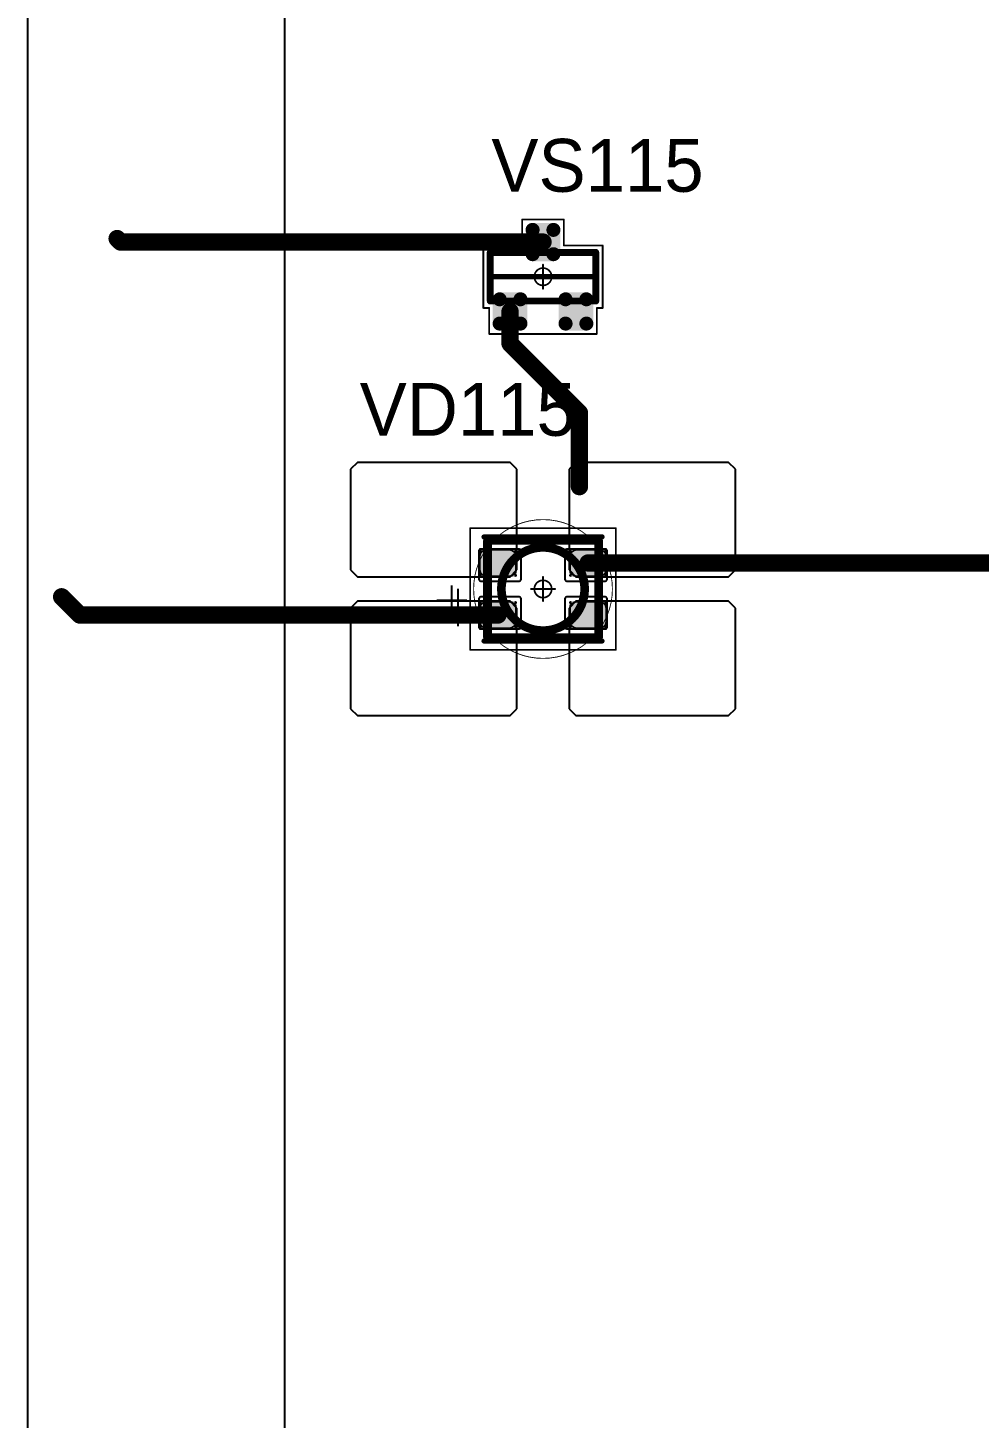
# Model space of a CAD drawing. Header units: millimetres. Extents: x 0 to 400, y 0 to 511.
# Drawn here: x 165.15 to 192.57, y 37.6 to 77.67 of the extents above; entities that cross this region are included whole.
import ezdxf

# ---------------------------------------------------------------- set-up
doc = ezdxf.new("R2010")
doc.units = ezdxf.units.MM
for name, color, linetype in [('Mechanical13', 56, 'Continuous'), ('Mechanical15', 56, 'Continuous'), ('Mechanical2', 216, 'Continuous'), ('TopLayer', 1, 'Continuous'), ('TopOverlay', 2, 'Continuous'), ('TopPaste', 8, 'Continuous'), ('TopSolder', 216, 'Continuous')]:
    doc.layers.add(name, color=color, linetype=linetype)

# ---------------------------------------------------------------- blocks, each defined once
blk = doc.blocks.new('SOT23_482')
at = {"layer": 'Mechanical13', "const_width": 0.2}
for points in [[(-0.7, 1.52), (0.7, 1.52)], [(-0.7, 1.52), (-0.7, -1.52)], [(0.7, 1.52), (0.7, -1.52)], [(-0.7, -1.52), (0.7, -1.52)]]:
    blk.add_lwpolyline(points, dxfattribs=at)
at = {"layer": 'Mechanical13', "const_width": 0.1}
for points in [[(-0.75, 1.52, 1), (-0.65, 1.52, 1)], [(-0.75, 1.52, 1), (-0.65, 1.52, 1)], [(0.65, 1.52, 1), (0.75, 1.52, 1)], [(0.65, 1.52, 1), (0.75, 1.52, 1)], [(-0.75, -1.52, 1), (-0.65, -1.52, 1)], [(-0.75, -1.52, 1), (-0.65, -1.52, 1)], [(0.65, -1.52, 1), (0.75, -1.52, 1)], [(0.65, -1.52, 1), (0.75, -1.52, 1)]]:
    blk.add_lwpolyline(points, format="xyb", close=True, dxfattribs=at)
at = {"layer": 'Mechanical15', "const_width": 0.05}
for points in [[(-0.9, 1.72), (-0.9, 1.55)], [(-0.9, 1.72), (0.9, 1.72)], [(0.9, 1.72), (0.9, 0.6)], [(-1.65, 1.55), (-1.65, -1.55)], [(-1.65, 1.55), (-0.9, 1.55)], [(0.9, 0.6), (1.65, 0.6)], [(1.65, 0.6), (1.65, -0.6)], [(0.35, 0), (-0.35, 0)], [(0, 0.35), (0, -0.35)], [(0.9, -0.6), (1.65, -0.6)], [(0.9, -0.6), (0.9, -1.72)], [(-1.65, -1.55), (-0.9, -1.55)], [(-0.9, -1.55), (-0.9, -1.72)], [(-0.9, -1.72), (0.9, -1.72)]]:
    blk.add_lwpolyline(points, dxfattribs=at)
at = {"layer": 'Mechanical15'}
for points, const_width in [([(-0.913, 1.72, 1), (-0.888, 1.72, 1)], 0.025), ([(-0.913, 1.72, 1), (-0.888, 1.72, 1)], 0.025), ([(0.888, 1.72, 1), (0.913, 1.72, 1)], 0.025), ([(0.888, 1.72, 1), (0.913, 1.72, 1)], 0.025), ([(-1.662, 1.55, 1), (-1.637, 1.55, 1)], 0.025), ([(-1.662, 1.55, 1), (-1.637, 1.55, 1)], 0.025), ([(-0.913, 1.55, 1), (-0.888, 1.55, 1)], 0.025), ([(-0.913, 1.55, 1), (-0.888, 1.55, 1)], 0.025), ([(0.888, 0.6, 1), (0.913, 0.6, 1)], 0.025), ([(0.888, 0.6, 1), (0.913, 0.6, 1)], 0.025), ([(1.637, 0.6, 1), (1.662, 0.6, 1)], 0.025), ([(1.637, 0.6, 1), (1.662, 0.6, 1)], 0.025), ([(-0.362, 0, 1), (-0.337, 0, 1)], 0.025), ([(0.25, 0, 1), (-0.25, 0, 1)], 0.05), ([(-0.262, 0, 1), (-0.238, 0, 1)], 0.025), ([(-0.012, 0.35, 1), (0.012, 0.35, 1)], 0.025), ([(0.238, 0, 1), (0.262, 0, 1)], 0.025), ([(0.337, 0, 1), (0.362, 0, 1)], 0.025), ([(-0.012, -0.35, 1), (0.012, -0.35, 1)], 0.025), ([(0.888, -0.6, 1), (0.913, -0.6, 1)], 0.025), ([(0.888, -0.6, 1), (0.913, -0.6, 1)], 0.025), ([(1.637, -0.6, 1), (1.662, -0.6, 1)], 0.025), ([(1.637, -0.6, 1), (1.662, -0.6, 1)], 0.025), ([(-1.662, -1.55, 1), (-1.637, -1.55, 1)], 0.025), ([(-1.662, -1.55, 1), (-1.637, -1.55, 1)], 0.025), ([(-0.913, -1.55, 1), (-0.888, -1.55, 1)], 0.025), ([(-0.913, -1.55, 1), (-0.888, -1.55, 1)], 0.025), ([(-0.913, -1.72, 1), (-0.888, -1.72, 1)], 0.025), ([(-0.913, -1.72, 1), (-0.888, -1.72, 1)], 0.025), ([(0.888, -1.72, 1), (0.913, -1.72, 1)], 0.025), ([(0.888, -1.72, 1), (0.913, -1.72, 1)], 0.025)]:
    blk.add_lwpolyline(points, format="xyb", close=True, dxfattribs=dict(at, const_width=const_width))
at = {"layer": 'TopLayer', "const_width": 0.1}
for points in [[(-1.4, 1.25, 1), (-1.3, 1.25, 1)], [(-0.7, 1.25, 1), (-0.6, 1.25, 1)], [(-1.4, 0.65, 1), (-1.3, 0.65, 1)], [(-0.7, 0.65, 1), (-0.6, 0.65, 1)], [(0.6, 0.3, 1), (0.7, 0.3, 1)], [(1.3, 0.3, 1), (1.4, 0.3, 1)], [(0.6, -0.3, 1), (0.7, -0.3, 1)], [(1.3, -0.3, 1), (1.4, -0.3, 1)], [(-1.4, -0.65, 1), (-1.3, -0.65, 1)], [(-0.7, -0.65, 1), (-0.6, -0.65, 1)], [(-1.4, -1.25, 1), (-1.3, -1.25, 1)], [(-0.7, -1.25, 1), (-0.6, -1.25, 1)]]:
    blk.add_lwpolyline(points, format="xyb", close=True, dxfattribs=at)
at = {"layer": 'TopLayer'}
for points in [[(-1.45, 1.25), (-1.45, 0.65), (-0.55, 1.25), (-0.55, 0.65)], [(-1.35, 1.35), (-1.35, 0.55), (-0.65, 1.35), (-0.65, 0.55)], [(0.55, 0.3), (0.55, -0.3), (1.45, 0.3), (1.45, -0.3)], [(0.65, 0.4), (0.65, -0.4), (1.35, 0.4), (1.35, -0.4)], [(-1.45, -0.65), (-1.45, -1.25), (-0.55, -0.65), (-0.55, -1.25)], [(-1.35, -0.55), (-1.35, -1.35), (-0.65, -0.55), (-0.65, -1.35)]]:
    blk.add_solid(points, dxfattribs=at)
at = {"layer": 'TopOverlay', "const_width": 0.15}
blk.add_lwpolyline([(0, 1.5), (0, -1.5)], dxfattribs=at)
at = {"layer": 'TopOverlay', "const_width": 0.075}
for points in [[(-0.038, 1.5, 1), (0.038, 1.5, 1)], [(-0.038, -1.5, 1), (0.038, -1.5, 1)]]:
    blk.add_lwpolyline(points, format="xyb", close=True, dxfattribs=at)
at = {"layer": 'TopPaste', "const_width": 0.075}
for points in [[(-1.387, 1.25, 1), (-1.313, 1.25, 1)], [(-0.687, 1.25, 1), (-0.613, 1.25, 1)], [(-1.387, 0.65, 1), (-1.313, 0.65, 1)], [(-0.687, 0.65, 1), (-0.613, 0.65, 1)], [(0.613, 0.3, 1), (0.687, 0.3, 1)], [(1.312, 0.3, 1), (1.387, 0.3, 1)], [(0.613, -0.3, 1), (0.687, -0.3, 1)], [(1.312, -0.3, 1), (1.387, -0.3, 1)], [(-1.387, -0.65, 1), (-1.313, -0.65, 1)], [(-0.687, -0.65, 1), (-0.613, -0.65, 1)], [(-1.387, -1.25, 1), (-1.313, -1.25, 1)], [(-0.687, -1.25, 1), (-0.613, -1.25, 1)]]:
    blk.add_lwpolyline(points, format="xyb", close=True, dxfattribs=at)
at = {"layer": 'TopPaste'}
for points in [[(-1.425, 1.25), (-1.425, 0.65), (-0.575, 1.25), (-0.575, 0.65)], [(-1.35, 1.325), (-1.35, 0.575), (-0.65, 1.325), (-0.65, 0.575)], [(0.575, 0.3), (0.575, -0.3), (1.425, 0.3), (1.425, -0.3)], [(0.65, 0.375), (0.65, -0.375), (1.35, 0.375), (1.35, -0.375)], [(-1.425, -0.65), (-1.425, -1.25), (-0.575, -0.65), (-0.575, -1.25)], [(-1.35, -0.575), (-1.35, -1.325), (-0.65, -0.575), (-0.65, -1.325)]]:
    blk.add_solid(points, dxfattribs=at)
at = {"layer": 'TopSolder', "const_width": 0.202}
for points in [[(-1.451, 1.25, 1), (-1.249, 1.25, 1)], [(-0.751, 1.25, 1), (-0.549, 1.25, 1)], [(-1.451, 0.65, 1), (-1.249, 0.65, 1)], [(-0.751, 0.65, 1), (-0.549, 0.65, 1)], [(0.549, 0.3, 1), (0.751, 0.3, 1)], [(1.249, 0.3, 1), (1.451, 0.3, 1)], [(0.549, -0.3, 1), (0.751, -0.3, 1)], [(1.249, -0.3, 1), (1.451, -0.3, 1)], [(-1.451, -0.65, 1), (-1.249, -0.65, 1)], [(-0.751, -0.65, 1), (-0.549, -0.65, 1)], [(-1.451, -1.25, 1), (-1.249, -1.25, 1)], [(-0.751, -1.25, 1), (-0.549, -1.25, 1)]]:
    blk.add_lwpolyline(points, format="xyb", close=True, dxfattribs=at)
at = {"layer": 'TopSolder'}
for points in [[(-1.552, 1.25), (-1.552, 0.65), (-0.448, 1.25), (-0.448, 0.65)], [(-1.35, 1.452), (-1.35, 0.448), (-0.65, 1.452), (-0.65, 0.448)], [(0.65, 0.502), (0.65, -0.502), (1.35, 0.502), (1.35, -0.502)], [(0.448, 0.3), (0.448, -0.3), (1.552, 0.3), (1.552, -0.3)], [(-1.552, -0.65), (-1.552, -1.25), (-0.448, -0.65), (-0.448, -1.25)], [(-1.35, -0.448), (-1.35, -1.452), (-0.65, -0.448), (-0.65, -1.452)]]:
    blk.add_solid(points, dxfattribs=at)
blk = doc.blocks.new('E65F_686')
at = {"layer": 'Mechanical13'}
for p, q in [((2.441, 1.071), (2.441, 0)), ((1.905, 0.536), (2.976, 0.536))]:
    blk.add_line(p, q, dxfattribs=at)
at = {"layer": 'Mechanical13', "const_width": 0.25}
for points in [[(-1.6, -1.4), (-1.6, 1.4)], [(1.6, 1.4), (-1.6, 1.4)], [(1.6, 1.4), (1.6, -1.4)], [(1.6, -1.4), (-1.6, -1.4)]]:
    blk.add_lwpolyline(points, dxfattribs=at)
at = {"layer": 'Mechanical13'}
for points, const_width in [([(-1.663, 1.4, 1), (-1.538, 1.4, 1)], 0.125), ([(-1.663, 1.4, 1), (-1.538, 1.4, 1)], 0.125), ([(1.2, 0, 1), (-1.2, 0, 1)], 0.25), ([(1.537, 1.4, 1), (1.662, 1.4, 1)], 0.125), ([(1.537, 1.4, 1), (1.662, 1.4, 1)], 0.125), ([(-1.263, 0, 1), (-1.138, 0, 1)], 0.125), ([(1.137, 0, 1), (1.262, 0, 1)], 0.125), ([(-1.663, -1.4, 1), (-1.538, -1.4, 1)], 0.125), ([(-1.663, -1.4, 1), (-1.538, -1.4, 1)], 0.125), ([(1.537, -1.4, 1), (1.662, -1.4, 1)], 0.125), ([(1.537, -1.4, 1), (1.662, -1.4, 1)], 0.125)]:
    blk.add_lwpolyline(points, format="xyb", close=True, dxfattribs=dict(at, const_width=const_width))
at = {"layer": 'Mechanical15', "const_width": 0.05}
for points in [[(2.1, 1.75), (-2.1, 1.75)], [(-2.1, 1.75), (-2.1, -1.75)], [(2.1, 1.75), (2.1, -1.75)], [(0.35, 0), (-0.35, 0)], [(0.35, 0), (-0.35, 0)], [(0, 0.35), (0, -0.35)], [(0, 0.35), (0, -0.35)], [(2.1, -1.75), (-2.1, -1.75)]]:
    blk.add_lwpolyline(points, dxfattribs=at)
at = {"layer": 'Mechanical15'}
for points, const_width in [([(-2.113, 1.75, 1), (-2.088, 1.75, 1)], 0.025), ([(-2.113, 1.75, 1), (-2.088, 1.75, 1)], 0.025), ([(2.087, 1.75, 1), (2.112, 1.75, 1)], 0.025), ([(2.087, 1.75, 1), (2.112, 1.75, 1)], 0.025), ([(-0.363, 0, 1), (-0.338, 0, 1)], 0.025), ([(-0.363, 0, 1), (-0.338, 0, 1)], 0.025), ([(0.25, 0, 1), (-0.25, 0, 1)], 0.05), ([(0.25, 0, 1), (-0.25, 0, 1)], 0.05), ([(-0.263, 0, 1), (-0.238, 0, 1)], 0.025), ([(-0.263, 0, 1), (-0.238, 0, 1)], 0.025), ([(-0.013, 0.35, 1), (0.012, 0.35, 1)], 0.025), ([(-0.013, 0.35, 1), (0.012, 0.35, 1)], 0.025), ([(0.237, 0, 1), (0.262, 0, 1)], 0.025), ([(0.237, 0, 1), (0.262, 0, 1)], 0.025), ([(0.337, 0, 1), (0.362, 0, 1)], 0.025), ([(0.337, 0, 1), (0.362, 0, 1)], 0.025), ([(-0.013, -0.35, 1), (0.012, -0.35, 1)], 0.025), ([(-0.013, -0.35, 1), (0.012, -0.35, 1)], 0.025), ([(-2.113, -1.75, 1), (-2.088, -1.75, 1)], 0.025), ([(-2.113, -1.75, 1), (-2.088, -1.75, 1)], 0.025), ([(2.087, -1.75, 1), (2.112, -1.75, 1)], 0.025), ([(2.087, -1.75, 1), (2.112, -1.75, 1)], 0.025)]:
    blk.add_lwpolyline(points, format="xyb", close=True, dxfattribs=dict(at, const_width=const_width))
at = {"layer": 'TopLayer'}
for p, q in [((-5.35, 3.65), (-5.55, 3.45)), ((-0.95, 3.65), (-5.35, 3.65)), ((-5.35, 3.65), (-5.35, 3.65)), ((-0.75, 3.45), (-0.95, 3.65)), ((0.95, 3.65), (0.75, 3.45)), ((5.35, 3.65), (0.95, 3.65)), ((0.95, 3.65), (0.95, 3.65)), ((5.55, 3.45), (5.35, 3.65)), ((-5.55, 3.45), (-5.55, 3.45)), ((-5.55, 3.45), (-5.55, 0.55)), ((-0.75, 0.55), (-0.75, 3.45)), ((0.75, 3.45), (0.75, 3.45)), ((0.75, 3.45), (0.75, 0.55)), ((5.55, 0.55), (5.55, 3.45)), ((-5.55, 0.55), (-5.35, 0.35)), ((-0.95, 0.35), (-0.75, 0.55)), ((0.75, 0.55), (0.95, 0.35)), ((5.35, 0.35), (5.55, 0.55)), ((-5.35, 0.35), (-0.95, 0.35)), ((0.95, 0.35), (5.35, 0.35)), ((-5.35, -0.35), (-5.55, -0.55)), ((-0.95, -0.35), (-5.35, -0.35)), ((-5.35, -0.35), (-5.35, -0.35)), ((-0.75, -0.55), (-0.95, -0.35)), ((0.95, -0.35), (0.75, -0.55)), ((5.35, -0.35), (0.95, -0.35)), ((0.95, -0.35), (0.95, -0.35)), ((5.55, -0.55), (5.35, -0.35)), ((-5.55, -0.55), (-5.55, -0.55)), ((-5.55, -0.55), (-5.55, -3.45)), ((-0.75, -3.45), (-0.75, -0.55)), ((0.75, -0.55), (0.75, -0.55)), ((0.75, -0.55), (0.75, -3.45)), ((5.55, -3.45), (5.55, -0.55)), ((-5.55, -3.45), (-5.35, -3.65)), ((-0.95, -3.65), (-0.75, -3.45)), ((0.75, -3.45), (0.95, -3.65)), ((5.35, -3.65), (5.55, -3.45)), ((-5.35, -3.65), (-0.95, -3.65)), ((0.95, -3.65), (5.35, -3.65))]:
    blk.add_line(p, q, dxfattribs=at)
at = {"layer": 'TopLayer', "const_width": 0.04}
for points in [[(-1.83, 1.11, 1), (-1.79, 1.11, 1)], [(-0.81, 1.11, 1), (-0.77, 1.11, 1)], [(0.77, 1.11, 1), (0.81, 1.11, 1)], [(1.79, 1.11, 1), (1.83, 1.11, 1)], [(-1.83, 0.39, 1), (-1.79, 0.39, 1)], [(-0.81, 0.39, 1), (-0.77, 0.39, 1)], [(0.77, 0.39, 1), (0.81, 0.39, 1)], [(1.79, 0.39, 1), (1.83, 0.39, 1)], [(-1.83, -0.39, 1), (-1.79, -0.39, 1)], [(-0.81, -0.39, 1), (-0.77, -0.39, 1)], [(0.77, -0.39, 1), (0.81, -0.39, 1)], [(1.79, -0.39, 1), (1.83, -0.39, 1)], [(-1.83, -1.11, 1), (-1.79, -1.11, 1)], [(-0.81, -1.11, 1), (-0.77, -1.11, 1)], [(0.77, -1.11, 1), (0.81, -1.11, 1)], [(1.79, -1.11, 1), (1.83, -1.11, 1)]]:
    blk.add_lwpolyline(points, format="xyb", close=True, dxfattribs=at)
at = {"layer": 'TopLayer'}
for points in [[(-1.85, 1.11), (-1.85, 0.39), (-0.75, 1.11), (-0.75, 0.39)], [(-1.81, 1.15), (-1.81, 0.35), (-0.79, 1.15), (-0.79, 0.35)], [(0.75, 1.11), (0.75, 0.39), (1.85, 1.11), (1.85, 0.39)], [(0.79, 1.15), (0.79, 0.35), (1.81, 1.15), (1.81, 0.35)], [(-1.85, -0.39), (-1.85, -1.11), (-0.75, -0.39), (-0.75, -1.11)], [(-1.81, -0.35), (-1.81, -1.15), (-0.79, -0.35), (-0.79, -1.15)], [(0.75, -0.39), (0.75, -1.11), (1.85, -0.39), (1.85, -1.11)], [(0.79, -0.35), (0.79, -1.15), (1.81, -0.35), (1.81, -1.15)]]:
    blk.add_solid(points, dxfattribs=at)
at = {"layer": 'TopOverlay'}
for p, q in [((2.628, 0.757), (2.628, -0.1)), ((2.2, 0.328), (3.057, 0.328))]:
    blk.add_line(p, q, dxfattribs=at)
at = {"layer": 'TopOverlay', "const_width": 0.15}
for points in [[(1.7, 1.5), (-1.7, 1.5)], [(1.7, -1.5), (-1.7, -1.5)]]:
    blk.add_lwpolyline(points, dxfattribs=at)
at = {"layer": 'TopOverlay', "const_width": 0.075}
for points in [[(-1.738, 1.5, 1), (-1.663, 1.5, 1)], [(1.662, 1.5, 1), (1.737, 1.5, 1)], [(-1.738, -1.5, 1), (-1.663, -1.5, 1)], [(1.662, -1.5, 1), (1.737, -1.5, 1)]]:
    blk.add_lwpolyline(points, format="xyb", close=True, dxfattribs=at)
at = {"layer": 'TopPaste'}
for p, q in [((-1.814, 1.011), (-1.829, 0.937)), ((-1.829, 0.937), (-1.829, 0.562)), ((-1.773, 1.073), (-1.814, 1.011)), ((-1.711, 1.114), (-1.773, 1.073)), ((-1.638, 1.129), (-1.711, 1.114)), ((-0.963, 1.129), (-1.638, 1.129)), ((-0.889, 1.114), (-0.963, 1.129)), ((-0.827, 1.073), (-0.889, 1.114)), ((-0.786, 1.011), (-0.827, 1.073)), ((-0.771, 0.937), (-0.786, 1.011)), ((-0.771, 0.562), (-0.771, 0.937)), ((0.786, 1.011), (0.771, 0.937)), ((0.771, 0.937), (0.771, 0.562)), ((0.827, 1.073), (0.786, 1.011)), ((0.889, 1.114), (0.827, 1.073)), ((0.962, 1.129), (0.889, 1.114)), ((1.637, 1.129), (0.962, 1.129)), ((1.711, 1.114), (1.637, 1.129)), ((1.773, 1.073), (1.711, 1.114)), ((1.814, 1.011), (1.773, 1.073)), ((1.829, 0.937), (1.814, 1.011)), ((1.829, 0.562), (1.829, 0.937)), ((-1.829, 0.562), (-1.814, 0.489)), ((-1.814, 0.489), (-1.773, 0.427)), ((-1.773, 0.427), (-1.711, 0.386)), ((-0.889, 0.386), (-0.827, 0.427)), ((-0.827, 0.427), (-0.786, 0.489)), ((-0.786, 0.489), (-0.771, 0.562)), ((0.771, 0.562), (0.786, 0.489)), ((0.786, 0.489), (0.827, 0.427)), ((0.827, 0.427), (0.889, 0.386)), ((1.711, 0.386), (1.773, 0.427)), ((1.773, 0.427), (1.814, 0.489)), ((1.814, 0.489), (1.829, 0.562)), ((-1.711, 0.386), (-1.638, 0.371)), ((-1.638, 0.371), (-0.963, 0.371)), ((-0.963, 0.371), (-0.889, 0.386)), ((0.889, 0.386), (0.962, 0.371)), ((0.962, 0.371), (1.637, 0.371)), ((1.637, 0.371), (1.711, 0.386)), ((-1.711, -0.386), (-1.773, -0.427)), ((-1.638, -0.371), (-1.711, -0.386)), ((-0.963, -0.371), (-1.638, -0.371)), ((-0.889, -0.386), (-0.963, -0.371)), ((-0.827, -0.427), (-0.889, -0.386)), ((0.889, -0.386), (0.827, -0.427)), ((0.962, -0.371), (0.889, -0.386)), ((1.637, -0.371), (0.962, -0.371)), ((1.711, -0.386), (1.637, -0.371)), ((1.773, -0.427), (1.711, -0.386)), ((-1.814, -0.489), (-1.829, -0.563)), ((-1.829, -0.563), (-1.829, -0.938)), ((-1.773, -0.427), (-1.814, -0.489)), ((-0.786, -0.489), (-0.827, -0.427)), ((-0.771, -0.563), (-0.786, -0.489)), ((-0.771, -0.938), (-0.771, -0.563)), ((0.786, -0.489), (0.771, -0.563)), ((0.771, -0.563), (0.771, -0.938)), ((0.827, -0.427), (0.786, -0.489)), ((1.814, -0.489), (1.773, -0.427)), ((1.829, -0.563), (1.814, -0.489)), ((1.829, -0.938), (1.829, -0.563)), ((-1.829, -0.938), (-1.814, -1.011)), ((-1.814, -1.011), (-1.773, -1.073)), ((-1.773, -1.073), (-1.711, -1.114)), ((-1.711, -1.114), (-1.638, -1.129)), ((-1.638, -1.129), (-0.963, -1.129)), ((-0.963, -1.129), (-0.889, -1.114)), ((-0.889, -1.114), (-0.827, -1.073)), ((-0.827, -1.073), (-0.786, -1.011)), ((-0.786, -1.011), (-0.771, -0.938)), ((0.771, -0.938), (0.786, -1.011)), ((0.786, -1.011), (0.827, -1.073)), ((0.827, -1.073), (0.889, -1.114)), ((0.889, -1.114), (0.962, -1.129)), ((0.962, -1.129), (1.637, -1.129)), ((1.637, -1.129), (1.711, -1.114)), ((1.711, -1.114), (1.773, -1.073)), ((1.773, -1.073), (1.814, -1.011)), ((1.814, -1.011), (1.829, -0.938))]:
    blk.add_line(p, q, dxfattribs=at)
at = {"layer": 'TopSolder'}
for p, q in [((-1.842, 1.129), (-1.85, 1.111)), ((-1.85, 1.111), (-1.85, 1.101)), ((-1.85, 1.101), (-1.85, 1.101)), ((-1.85, 1.101), (-1.85, 0.301)), ((-1.828, 1.143), (-1.842, 1.129)), ((-1.81, 1.151), (-1.828, 1.143)), ((-1.8, 1.151), (-1.81, 1.151)), ((-0.7, 1.151), (-1.8, 1.151)), ((-0.685, 1.151), (-0.7, 1.151)), ((-0.7, 1.151), (-0.7, 1.151)), ((-0.658, 1.139), (-0.685, 1.151)), ((-0.636, 1.118), (-0.658, 1.139)), ((-0.625, 1.09), (-0.636, 1.118)), ((-0.625, 1.076), (-0.625, 1.09)), ((-0.625, 0.301), (-0.625, 1.076)), ((0.636, 1.118), (0.625, 1.09)), ((0.625, 1.09), (0.625, 1.076)), ((0.625, 1.076), (0.625, 1.076)), ((0.625, 1.076), (0.625, 0.301)), ((0.657, 1.139), (0.636, 1.118)), ((0.685, 1.151), (0.657, 1.139)), ((0.7, 1.151), (0.685, 1.151)), ((1.8, 1.151), (0.7, 1.151)), ((1.81, 1.151), (1.8, 1.151)), ((1.8, 1.151), (1.8, 1.151)), ((1.828, 1.143), (1.81, 1.151)), ((1.842, 1.129), (1.828, 1.143)), ((1.85, 1.111), (1.842, 1.129)), ((1.85, 1.101), (1.85, 1.111)), ((1.85, 0.301), (1.85, 1.101)), ((-1.85, 0.301), (-1.85, 0.286)), ((-1.85, 0.286), (-1.839, 0.258)), ((-1.839, 0.258), (-1.818, 0.237)), ((-1.818, 0.237), (-1.79, 0.226)), ((-1.79, 0.226), (-1.775, 0.226)), ((-1.775, 0.226), (-1.775, 0.226)), ((-1.775, 0.226), (-0.7, 0.226)), ((-0.7, 0.226), (-0.685, 0.226)), ((-0.685, 0.226), (-0.658, 0.237)), ((-0.658, 0.237), (-0.636, 0.258)), ((-0.636, 0.258), (-0.625, 0.286)), ((-0.625, 0.286), (-0.625, 0.301)), ((-0.625, 0.301), (-0.625, 0.301)), ((0.625, 0.301), (0.625, 0.286)), ((0.625, 0.286), (0.636, 0.258)), ((0.636, 0.258), (0.657, 0.237)), ((0.657, 0.237), (0.685, 0.226)), ((0.685, 0.226), (0.7, 0.226)), ((0.7, 0.226), (0.7, 0.226)), ((0.7, 0.226), (1.775, 0.226)), ((1.775, 0.226), (1.79, 0.226)), ((1.79, 0.226), (1.817, 0.237)), ((1.817, 0.237), (1.839, 0.258)), ((1.839, 0.258), (1.85, 0.286)), ((1.85, 0.286), (1.85, 0.301)), ((1.85, 0.301), (1.85, 0.301)), ((-1.839, -0.257), (-1.85, -0.285)), ((-1.85, -0.285), (-1.85, -0.299)), ((-1.85, -0.299), (-1.85, -0.299)), ((-1.85, -0.299), (-1.85, -1.099)), ((-1.818, -0.236), (-1.839, -0.257)), ((-1.79, -0.224), (-1.818, -0.236)), ((-1.775, -0.224), (-1.79, -0.224)), ((-0.7, -0.224), (-1.775, -0.224)), ((-0.685, -0.224), (-0.7, -0.224)), ((-0.7, -0.224), (-0.7, -0.224)), ((-0.658, -0.236), (-0.685, -0.224)), ((-0.636, -0.257), (-0.658, -0.236)), ((-0.625, -0.284), (-0.636, -0.257)), ((-0.625, -0.299), (-0.625, -0.284)), ((-0.625, -1.074), (-0.625, -0.299)), ((0.636, -0.257), (0.625, -0.285)), ((0.625, -0.285), (0.625, -0.299)), ((0.625, -0.299), (0.625, -0.299)), ((0.625, -0.299), (0.625, -1.074)), ((0.657, -0.236), (0.636, -0.257)), ((0.685, -0.224), (0.657, -0.236)), ((0.7, -0.224), (0.685, -0.224)), ((1.775, -0.224), (0.7, -0.224)), ((1.79, -0.224), (1.775, -0.224)), ((1.775, -0.224), (1.775, -0.224)), ((1.817, -0.236), (1.79, -0.224)), ((1.839, -0.257), (1.817, -0.236)), ((1.85, -0.284), (1.839, -0.257)), ((1.85, -0.299), (1.85, -0.284)), ((1.85, -1.099), (1.85, -0.299)), ((-1.85, -1.099), (-1.85, -1.109)), ((-1.85, -1.109), (-1.842, -1.128)), ((-1.842, -1.128), (-1.828, -1.142)), ((-1.828, -1.142), (-1.81, -1.149)), ((-1.81, -1.149), (-1.8, -1.149)), ((-1.8, -1.149), (-0.7, -1.149)), ((-1.8, -1.149), (-1.8, -1.149)), ((-0.7, -1.149), (-0.685, -1.149)), ((-0.685, -1.149), (-0.658, -1.138)), ((-0.658, -1.138), (-0.636, -1.117)), ((-0.636, -1.117), (-0.625, -1.089)), ((-0.625, -1.089), (-0.625, -1.074)), ((-0.625, -1.074), (-0.625, -1.074)), ((0.625, -1.074), (0.625, -1.089)), ((0.625, -1.089), (0.636, -1.117)), ((0.636, -1.117), (0.657, -1.138)), ((0.657, -1.138), (0.685, -1.149)), ((0.685, -1.149), (0.7, -1.149)), ((0.7, -1.149), (1.8, -1.149)), ((0.7, -1.149), (0.7, -1.149)), ((1.8, -1.149), (1.81, -1.149)), ((1.81, -1.149), (1.828, -1.142)), ((1.828, -1.142), (1.842, -1.128)), ((1.842, -1.128), (1.85, -1.109)), ((1.85, -1.109), (1.85, -1.099)), ((1.85, -1.099), (1.85, -1.099))]:
    blk.add_line(p, q, dxfattribs=at)

msp = doc.modelspace()

# ---------------------------------------------------------------- linework, layer by layer
at = {"layer": 'Mechanical2'}
for points, const_width in [([(182, 61.5, 1), (178, 61.5, 1)], 0.0254), ([(180, 63.5, 1), (180, 63.5, 1)], 0.0005), ([(177.994, 61.5, 1), (178.006, 61.5, 1)], 0.0127), ([(178, 61.5, 1), (178, 61.5, 1)], 0.0005), ([(181.994, 61.5, 1), (182.006, 61.5, 1)], 0.0127), ([(182, 61.5, 1), (182, 61.5, 1)], 0.0005), ([(180, 59.5, 1), (180, 59.5, 1)], 0.0005)]:
    msp.add_lwpolyline(points, format="xyb", close=True, dxfattribs=dict(at, const_width=const_width))
at = {"layer": 'Mechanical2', "const_width": 0.001}
for points in [[(180, 59.5), (180, 63.5)], [(178, 61.5), (182, 61.5)]]:
    msp.add_lwpolyline(points, dxfattribs=at)
at = {"layer": 'TopLayer'}
for p, q in [((165.15, 16.5), (165.15, 161.05)), ((172.55, 161.05), (172.55, 16.5))]:
    msp.add_line(p, q, dxfattribs=at)
at = {"layer": 'TopLayer', "const_width": 0.5}
for points in [[(167.725, 71.6), (167.825, 71.5)], [(167.825, 71.5), (180, 71.5)], [(179.05, 68.575), (179.05, 69.5)], [(179.05, 68.575), (181.05, 66.575)], [(181.05, 64.45), (181.05, 66.575)], [(181.3, 62.25), (193.487, 62.25)], [(166.125, 61.275), (166.65, 60.75)], [(166.65, 60.75), (178.7, 60.75)]]:
    msp.add_lwpolyline(points, dxfattribs=at)
at = {"layer": 'TopLayer', "const_width": 0.25}
for points in [[(167.6, 71.6, 1), (167.85, 71.6, 1)], [(167.7, 71.5, 1), (167.95, 71.5, 1)], [(167.7, 71.5, 1), (167.95, 71.5, 1)], [(179.875, 71.5, 1), (180.125, 71.5, 1)], [(178.925, 69.5, 1), (179.175, 69.5, 1)], [(178.925, 68.575, 1), (179.175, 68.575, 1)], [(178.925, 68.575, 1), (179.175, 68.575, 1)], [(180.925, 66.575, 1), (181.175, 66.575, 1)], [(180.925, 66.575, 1), (181.175, 66.575, 1)], [(180.925, 64.45, 1), (181.175, 64.45, 1)], [(181.175, 62.25, 1), (181.425, 62.25, 1)], [(166, 61.275, 1), (166.25, 61.275, 1)], [(166.525, 60.75, 1), (166.775, 60.75, 1)], [(166.525, 60.75, 1), (166.775, 60.75, 1)], [(178.575, 60.75, 1), (178.825, 60.75, 1)]]:
    msp.add_lwpolyline(points, format="xyb", close=True, dxfattribs=at)

# ---------------------------------------------------------------- block references
for name, p, rotation in [('SOT23_482', (180, 70.5), 90), ('E65F_686', (180, 61.5), 180)]:
    msp.add_blockref(name, p, dxfattribs=dict(rotation=rotation))

# ---------------------------------------------------------------- texts
at = {"layer": 'TopOverlay'}
for s, p in [('VS115', (178.511, 72.949)), ('VD115', (174.715, 65.916))]:
    msp.add_text(s, height=1.524, dxfattribs=at).set_placement(p)

doc.saveas('drawing.dxf')
